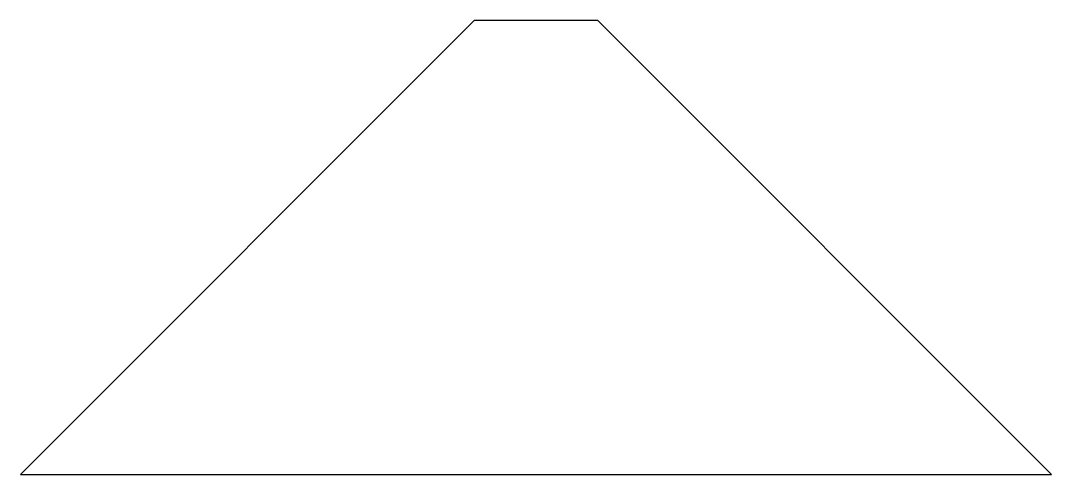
# Model space of a CAD drawing. Header units: millimetres. Extents: x -14 to 11, y 0 to 11.
import ezdxf

# ---------------------------------------------------------------- set-up
doc = ezdxf.new("R2010")
doc.units = ezdxf.units.MM

msp = doc.modelspace()

# ---------------------------------------------------------------- linework, layer by layer
at = {"color": 7, "linetype": 'Continuous', "lineweight": 25}
for p, q in [((-3, 11), (-14, 0)), ((0, 11), (-3, 11)), ((11, 0), (0, 11)), ((-14, 0), (11, 0))]:
    msp.add_line(p, q, dxfattribs=at)

doc.saveas('drawing.dxf')
